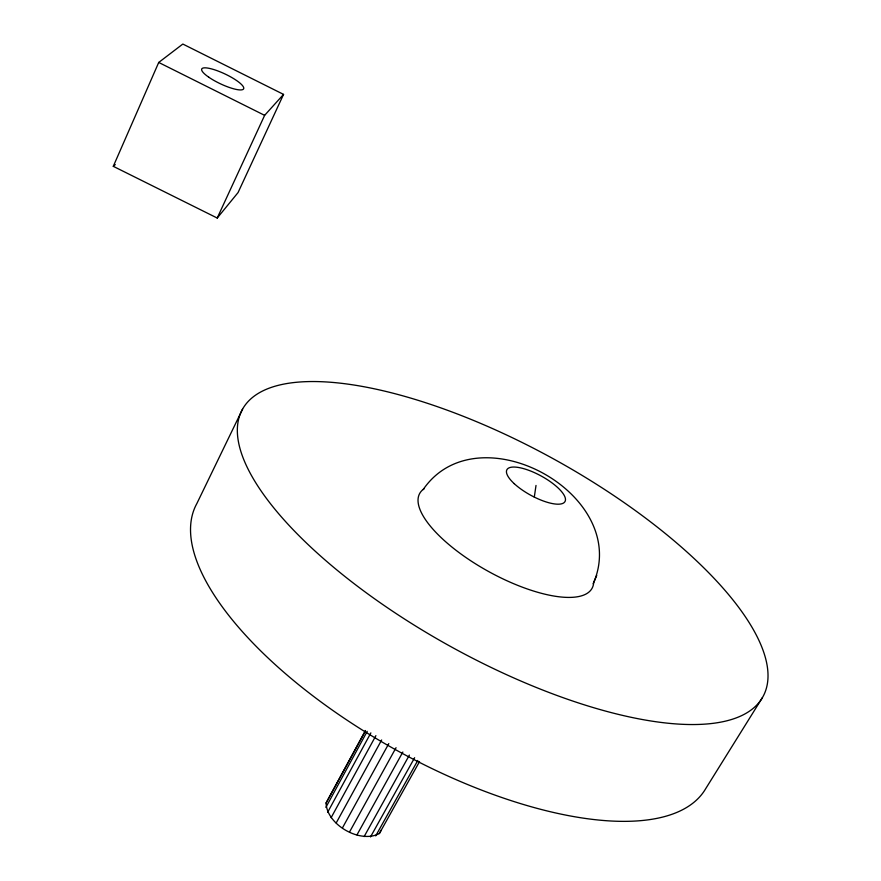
<?xml version="1.0" encoding="UTF-8"?>
<svg xmlns="http://www.w3.org/2000/svg" width="881" height="881" viewBox="0 0 881 881"><rect width="100%" height="100%" fill="white"/><g stroke="black" fill="none" stroke-linecap="round" stroke-linejoin="round"><path stroke-width="1.32" d="M419.532 761.591L379.37 833.525C360.241 843.932 326.774 824.814 326.069 803.043L365.461 730.503M534.304 497.082L536.011 485.453M424.157 488.724A98.364 35.152 28.8 0 0 488.294 571.351A98.364 35.152 28.8 0 0 593.673 582.66C631.038 494.076 477.623 410.072 423.144 489.583M593.122 583.784L596.734 575.458M113.286 166.333L158.723 62.452L182.83 44.05L283.55 94.399L238.057 192.576L217.222 218.036L113.286 166.333L115.268 164.56M217.222 218.036L264.63 115.345L283.55 94.399M242.616 409.048L196.848 503.569A291.633 118.164 29.2 0 0 392.43 747.947A291.633 118.164 29.2 0 0 705.527 788.947L762.417 697.609A297.271 106.986 28.9 0 0 420.27 401.009A297.271 106.986 28.9 0 0 325.463 560.327A297.271 106.986 28.9 0 0 762.417 697.609M379.37 833.525L381.253 830.023M365.45 730.944L326.069 803.043M325.871 807.381L367.212 731.351M327.589 812.381L370.879 732.882M331.113 817.7L375.901 735.646M336.201 822.953L381.649 739.974M342.511 827.788L388.796 743.586M349.614 831.862L396.043 747.694M356.981 834.869L402.859 752.011M364.117 836.598L409.379 755.105M370.505 836.95L414.632 757.704M375.702 835.893L417.781 760.468M158.723 62.452L264.63 115.345M208.808 77.231A23.181 5.418 25.3 0 0 243.387 89.157A23.181 5.418 25.3 0 0 215.889 70.238A23.181 5.418 25.3 0 0 208.808 77.231M514.207 483.647A33.126 10.946 28.7 0 0 564.137 502.588A33.126 10.946 28.7 0 0 529.558 470.608A33.126 10.946 28.7 0 0 514.207 483.647"/></g></svg>
